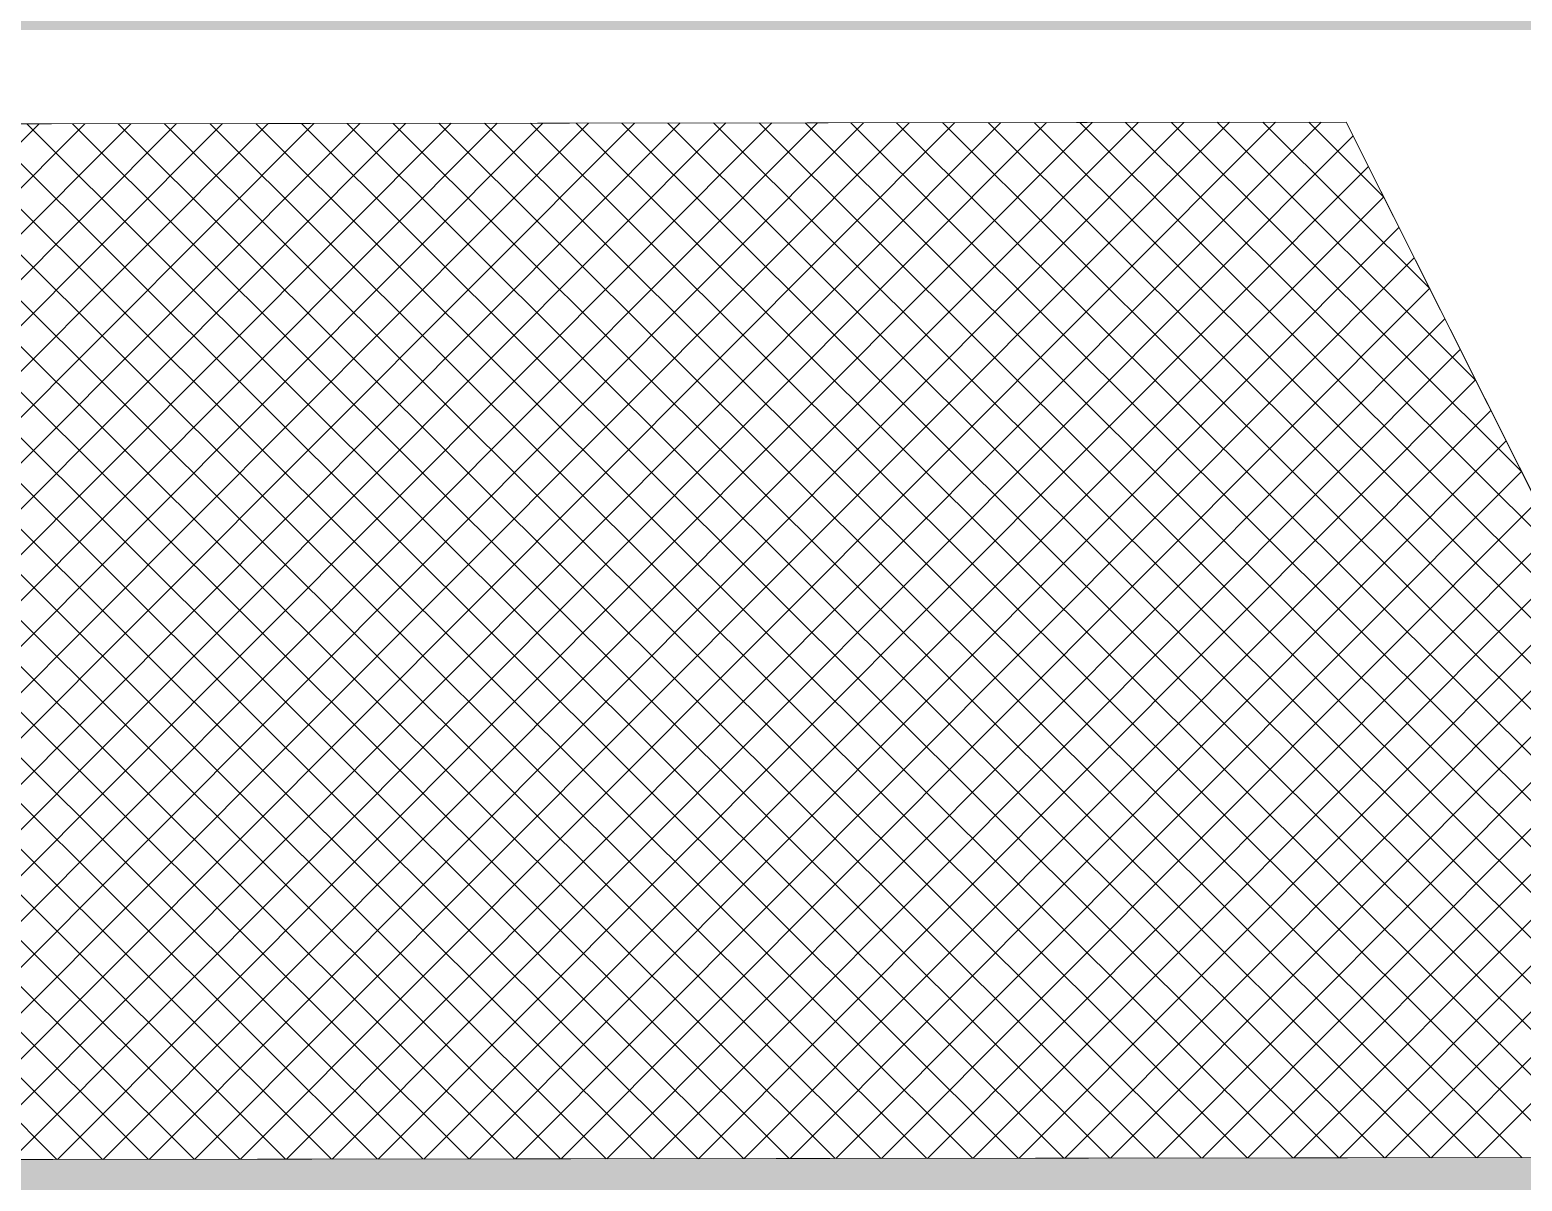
# Model space of a CAD drawing. Header units: inches. Extents: x 57 to 426, y 91 to 658.
# Drawn here: x 336.98 to 345.73, y 477.16 to 483.92 of the extents above; entities that cross this region are included whole.
import ezdxf

# ---------------------------------------------------------------- set-up
doc = ezdxf.new("R2010")
doc.units = ezdxf.units.IN
doc.header["$MEASUREMENT"] = 0
doc.layers.add('dim', color=5, linetype='Continuous')
doc.layers.add('FURN', color=144, linetype='Continuous', lineweight=18)
doc.layers.add('FURNTIURE', color=7, linetype='Continuous', lineweight=5)

# ---------------------------------------------------------------- blocks, each defined once
blk = doc.blocks.new("50'X96'-G59")
at = {"layer": 'FURNTIURE', "color": 7, "linetype": 'Continuous'}
for p, q in [((1340.482, 894.474), (1328.481, 882.474)), ((1329.012, 882.474), (1341.012, 894.474)), ((1341.542, 894.474), (1329.542, 882.474)), ((1330.072, 882.474), (1342.073, 894.474)), ((1342.603, 894.474), (1330.603, 882.474)), ((1331.133, 882.474), (1343.133, 894.474)), ((1343.664, 894.474), (1331.663, 882.474)), ((1343.851, 882.475), (1331.852, 894.474)), ((1332.194, 882.474), (1344.194, 894.474)), ((1332.382, 894.474), (1344.382, 882.475)), ((1344.724, 894.474), (1332.724, 882.474)), ((1344.912, 882.475), (1332.913, 894.474)), ((1333.254, 882.474), (1345.255, 894.474)), ((1333.443, 894.474), (1345.442, 882.475)), ((1345.785, 894.474), (1333.785, 882.474)), ((1345.973, 882.475), (1333.973, 894.474)), ((1334.315, 882.474), (1346.315, 894.474)), ((1334.504, 894.474), (1346.503, 882.475)), ((1346.846, 894.474), (1334.845, 882.474)), ((1347.033, 882.475), (1335.034, 894.474)), ((1335.376, 882.474), (1347.376, 894.474)), ((1335.564, 894.474), (1347.564, 882.475)), ((1347.906, 894.474), (1335.906, 882.474)), ((1348.094, 882.475), (1336.095, 894.474)), ((1336.436, 882.474), (1348.437, 894.474)), ((1336.625, 894.474), (1348.624, 882.475)), ((1348.967, 894.474), (1336.967, 882.474)), ((1349.155, 882.475), (1337.155, 894.474)), ((1337.497, 882.474), (1349.497, 894.474)), ((1337.686, 894.474), (1349.685, 882.475)), ((1350.028, 894.474), (1338.027, 882.474)), ((1350.215, 882.475), (1338.216, 894.474)), ((1338.558, 882.474), (1350.558, 894.474)), ((1338.746, 894.474), (1350.746, 882.475)), ((1351.088, 894.474), (1339.088, 882.474)), ((1351.276, 882.475), (1339.277, 894.474)), ((1339.618, 882.474), (1351.619, 894.474)), ((1339.807, 894.474), (1351.806, 882.475)), ((1352.149, 894.474), (1340.149, 882.474)), ((1352.337, 882.475), (1340.337, 894.474)), ((1340.679, 882.474), (1352.679, 894.474)), ((1340.868, 894.474), (1352.867, 882.475)), ((1353.21, 894.474), (1341.209, 882.474)), ((1353.397, 882.475), (1341.398, 894.474)), ((1341.74, 882.474), (1353.74, 894.474)), ((1341.928, 894.474), (1353.928, 882.475)), ((1354.27, 894.474), (1342.27, 882.474)), ((1354.458, 882.475), (1342.459, 894.474)), ((1342.8, 882.474), (1354.801, 894.474)), ((1342.989, 894.474), (1354.988, 882.475)), ((1355.331, 894.474), (1343.331, 882.474)), ((1355.519, 882.475), (1343.519, 894.474)), ((1344.05, 894.474), (1356.049, 882.475)), ((1356.579, 882.475), (1344.58, 894.474)), ((1345.11, 894.474), (1357.11, 882.475)), ((1357.64, 882.475), (1345.641, 894.474)), ((1346.171, 894.474), (1358.17, 882.475)), ((1358.701, 882.475), (1346.701, 894.474)), ((1347.232, 894.474), (1359.231, 882.475)), ((1359.761, 882.475), (1347.762, 894.474)), ((1348.292, 894.474), (1360.292, 882.475)), ((1360.822, 882.475), (1348.823, 894.474)), ((1349.353, 894.474), (1361.352, 882.475)), ((1361.361, 882.997), (1349.883, 894.474)), ((1350.414, 894.474), (1360.83, 884.057)), ((1360.3, 885.118), (1350.944, 894.474)), ((1351.474, 894.474), (1359.77, 886.179)), ((1359.239, 887.239), (1352.005, 894.474)), ((1352.535, 894.474), (1358.709, 888.3)), ((1358.178, 889.362), (1353.065, 894.474)), ((1353.596, 894.474), (1357.647, 890.422)), ((1357.117, 891.483), (1354.126, 894.474)), ((1354.656, 894.474), (1356.587, 892.544)), ((1356.056, 893.604), (1355.187, 894.474)), ((1331.522, 894.274), (1343.321, 882.475)), ((1343.861, 882.474), (1355.701, 894.314)), ((1342.791, 882.475), (1331.345, 893.92)), ((1355.878, 893.961), (1344.391, 882.474)), ((1331.168, 893.567), (1342.26, 882.475)), ((1344.922, 882.474), (1356.054, 893.606)), ((1341.73, 882.475), (1330.992, 893.213)), ((1356.231, 893.253), (1345.452, 882.474)), ((1330.815, 892.86), (1341.2, 882.475)), ((1345.982, 882.474), (1356.408, 892.9)), ((1340.669, 882.475), (1330.638, 892.507)), ((1356.585, 892.546), (1346.513, 882.474)), ((1347.043, 882.474), (1356.762, 892.193)), ((1356.939, 891.839), (1347.573, 882.474)), ((1348.104, 882.474), (1357.115, 891.485)), ((1357.292, 891.132), (1348.634, 882.474)), ((1349.164, 882.474), (1357.469, 890.779)), ((1357.645, 890.424), (1349.695, 882.474)), ((1350.225, 882.474), (1357.822, 890.071)), ((1357.999, 889.718), (1350.755, 882.474)), ((1351.285, 882.474), (1358.176, 889.364)), ((1358.353, 889.011), (1351.816, 882.474)), ((1352.346, 882.474), (1358.53, 888.657)), ((1358.706, 888.303), (1352.876, 882.474)), ((1353.407, 882.474), (1358.883, 887.95)), ((1359.06, 887.597), (1353.937, 882.474)), ((1354.467, 882.474), (1359.236, 887.242)), ((1359.413, 886.889), (1354.998, 882.474)), ((1355.528, 882.474), (1359.59, 886.536)), ((1359.767, 886.182), (1356.058, 882.474)), ((1356.589, 882.474), (1359.944, 885.829)), ((1360.121, 885.475), (1357.119, 882.474))]:
    blk.add_line(p, q, dxfattribs=at)
blk = doc.blocks.new("50'X96'-G58")
at = {"layer": 'FURNTIURE', "color": 7, "linetype": 'Continuous'}
for p, q in [((1355.622, 894.474), (1331.622, 894.474)), ((1355.622, 894.474), (1361.622, 882.474)), ((1364.622, 882.474), (1322.622, 882.474))]:
    blk.add_line(p, q, dxfattribs=at)
blk.add_lwpolyline([(1355.622, 894.474), (1331.622, 894.474), (1325.622, 882.474), (1361.622, 882.474)], close=True, dxfattribs=at)
at = {"layer": 'FURNTIURE', "color": 253, "linetype": 'Continuous'}
for points in [[(1364.622, 882.474), (1322.622, 882.474), (1325.622, 876.474)], [(1364.622, 882.474), (1325.622, 876.474), (1364.622, 876.474)]]:
    blk.add_solid(points, dxfattribs=at)
at = {"layer": 'FURNTIURE'}
blk.add_blockref("50'X96'-G59", (0, 0), dxfattribs=at)
blk = doc.blocks.new("50'X96'-G57")
blk.add_blockref("50'X96'-G58", (0, 0))
blk = doc.blocks.new('A$C2B627B83')
at = {"xscale": 0.7499999999999897, "yscale": 0.7499999999999897, "zscale": 0.7499999999999897, "rotation": 90.0724086965355}
blk.add_blockref("50'X96'-G57", (672.942, -978.51), dxfattribs=at)

msp = doc.modelspace()

# ---------------------------------------------------------------- hatches: boundary and pattern name
at = {"layer": 'dim'}
h = msp.add_hatch(color=38, dxfattribs=at)
h.paths.add_polyline_path([(57.217, 108.9776), (75.217, 108.9776), (75.217, 122.4776), (66.217, 122.4776), (66.217, 303.9151), (135.217, 303.9151), (135.217, 312.9151), (135.1718, 312.9151), (66.217, 312.9151), (66.217, 408.9151), (178.717, 408.9151), (178.717, 422.4151), (174.217, 422.4151), (174.217, 417.9151), (66.217, 417.9151), (66.217, 573.9151), (174.217, 573.9151), (174.217, 549.9151), (178.717, 549.9151), (178.717, 573.9151), (178.717, 582.9151), (66.217, 582.9151), (66.217, 648.9151), (196.717, 648.9151), (196.717, 620.4151), (201.217, 620.4151), (201.217, 648.9151), (417.217, 648.9151), (417.217, 492.9151), (307.717, 492.9151), (307.717, 483.9151), (417.217, 483.9151), (417.217, 327.9151), (387.217, 327.9151), (387.217, 318.9151), (417.217, 318.9151), (417.217, 174.9776), (326.3269, 174.9776), (326.3269, 165.9776), (340.717, 165.9776), (340.717, 161.4776), (345.217, 161.4776), (345.217, 170.4776), (417.217, 170.4776), (417.217, 113.4776), (345.217, 113.4776), (345.217, 134.4776), (340.717, 134.4776), (340.717, 108.9776), (426.217, 108.9776), (426.217, 373.8171), (426.217, 657.9151), (57.217, 657.9151)])
h.paths.add_polyline_path([(219.217, 573.9151), (219.217, 582.9151), (201.217, 582.9151), (201.217, 587.4151), (196.717, 587.4151), (196.717, 582.9151), (196.717, 573.9151)], flags=17)
h.paths.add_polyline_path([(252.217, 573.9151), (252.217, 569.4151), (261.217, 569.4151), (261.217, 582.9151), (237.217, 582.9151), (237.217, 573.9151)], flags=17)
h.paths.add_polyline_path([(265.717, 483.9151), (265.717, 492.9151), (261.217, 492.9151), (261.217, 497.4151), (252.217, 497.4151), (252.217, 492.9151), (247.717, 492.9151), (247.717, 483.9151)], flags=17)
h.paths.add_polyline_path([(187.717, 312.9151), (177.217, 312.9151), (177.217, 303.9151), (187.717, 303.9151)], flags=17)
h.paths.add_polyline_path([(255.217, 318.9151), (270.217, 318.9151), (270.217, 327.9151), (246.217, 327.9151), (246.217, 312.9151), (241.717, 312.9151), (241.717, 303.9151), (246.217, 303.9151), (246.217, 299.4151), (255.217, 299.4151)], flags=17)
h.paths.add_polyline_path([(255.217, 257.4151), (246.217, 257.4151), (246.217, 165.9776), (260.442, 165.9776), (260.442, 174.9776), (255.217, 174.9776)], flags=17)
h.paths.add_polyline_path([(243.217, 122.4776), (243.217, 108.9776), (261.217, 108.9776), (261.217, 122.4776)], flags=17)

# ---------------------------------------------------------------- block references
at = {"layer": 'FURN', "ltscale": 15, "xscale": 0.6749999999956345, "yscale": 0.6749999999992724, "zscale": 0.675, "rotation": 270}
msp.add_blockref('A$C2B627B83', (319.4849, 483.9151), dxfattribs=at)

doc.saveas('drawing.dxf')
